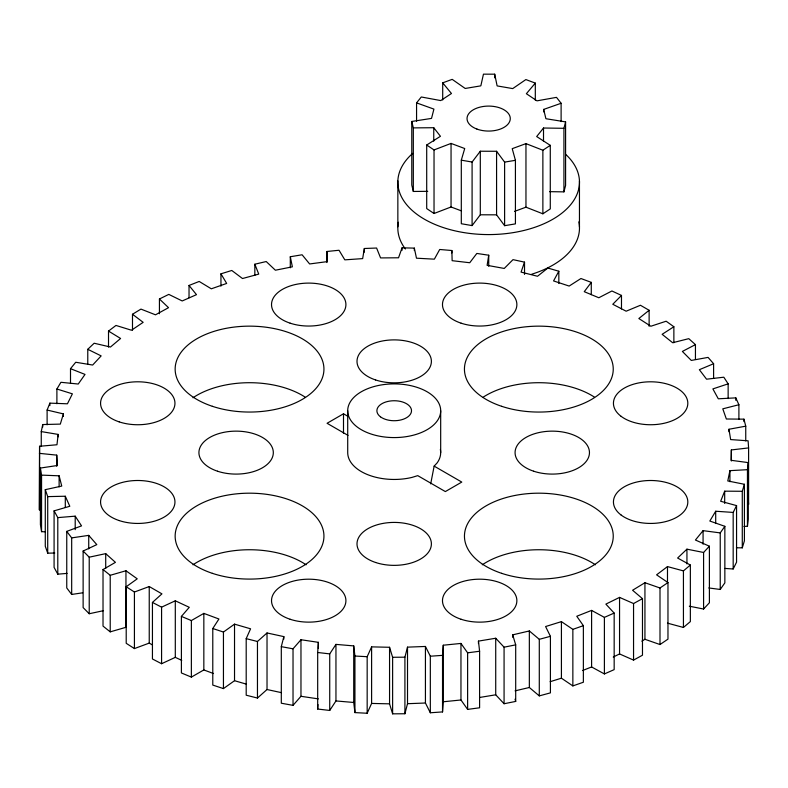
<?xml version="1.0" encoding="UTF-8"?>
<svg xmlns="http://www.w3.org/2000/svg" width="788" height="788" viewBox="0 0 788 788"><rect width="100%" height="100%" fill="white"/><g stroke="black" fill="none" stroke-linecap="round" stroke-linejoin="round"><path stroke-width="1.18" d="M440.679 452.617L440.689 410.735A46.492 26.841 0 0 0 370.951 387.489A46.492 26.841 0 0 0 370.951 433.981A46.492 26.841 0 0 0 440.689 410.735M39.567 446.264L39.4 509.915L39.567 446.264L56.963 444.757L58.164 434.415L41.262 431.588L42.729 424.545L60.312 424.111L63.404 413.897L47.113 410.055L49.871 403.141L67.433 403.801L72.388 393.833L56.894 389.006L60.912 382.298L78.248 384.032L85.015 374.418L70.506 368.676L75.727 362.253L92.659 365.041L101.15 355.9L87.773 349.301L94.156 343.233L110.468 347.035L120.594 338.476L108.517 331.088L115.974 325.444L131.498 330.231L143.15 322.341L132.492 314.254L140.953 309.103L155.502 314.816L168.534 307.675L159.432 298.987L168.79 294.387L182.215 300.957L196.488 294.663L189.031 285.453L199.187 281.454L211.322 288.812L226.668 283.434L220.955 273.82L231.78 270.471L242.497 278.528L258.75 274.116L254.839 264.216L266.226 261.537L275.386 270.215L292.368 266.827L290.299 256.74L302.109 254.78L309.625 263.96L327.128 261.636L326.931 251.48L339.037 250.259L344.819 259.853L362.657 258.612L364.332 248.496L376.595 248.033L380.574 257.922L398.531 257.784L402.057 247.836L414.34 248.112L416.478 258.198L434.365 259.163L439.704 249.481L451.859 250.515L452.135 260.68L469.737 262.739L476.829 253.441L488.727 255.214L488.727 266.275M488.727 255.214L487.122 265.329L504.251 268.452L513.008 259.646L524.522 262.138L521.065 272.106L537.514 276.263L547.847 268.038L558.83 271.23L553.56 280.922L569.153 286.064L580.943 278.519L591.276 282.37L584.253 291.678L598.811 297.756L611.921 290.979L621.486 295.431L612.788 304.266L626.145 311.201L640.437 305.261L649.125 310.285L638.851 318.529L650.858 326.242L666.155 321.218L673.868 326.744L662.137 334.309L672.656 342.721L688.781 338.663L695.44 344.622L682.378 351.428L691.293 360.431L708.077 357.397L713.603 363.731L699.36 369.7L706.56 379.195L723.817 377.206L728.142 383.845L712.884 388.908L718.292 398.797L735.815 397.871L738.898 404.736L722.793 408.834L726.349 418.999L743.941 419.157L745.744 426.17L728.969 429.253L730.643 439.576L748.107 440.817L748.6 447.909L731.362 449.938L731.126 460.31L748.265 462.605L748.265 519.164L747.448 526.246L743.941 526.443M748.265 462.605L747.448 469.687L729.924 470.653L727.777 480.956L744.404 484.285L742.286 491.279L724.684 491.17L720.656 501.266L736.563 505.61L733.175 512.427L715.701 511.235L709.83 521.035L724.852 526.325L720.232 532.905L703.073 530.649L695.43 540.026L709.397 546.212L703.585 552.467L686.939 549.167L677.621 558.032L690.357 565.035L683.432 570.896L667.485 566.592L656.591 574.836L667.968 582.578L659.999 587.986L644.939 582.726L632.587 590.251L642.476 598.653L633.552 603.539L619.555 597.393L605.874 604.11L614.167 613.074L604.396 617.378L591.601 610.404L576.767 616.255L583.366 625.672L572.856 629.356L561.42 621.634L545.591 626.539L550.418 636.31L550.418 692.869L539.288 695.883L539.288 639.324L529.339 630.952L512.702 634.852L515.697 644.86L515.697 701.418L504.074 703.743L504.074 647.184L495.721 638.241L478.464 641.107L479.596 651.243L479.596 707.791L467.619 709.387L467.619 652.828L460.96 643.432L443.27 645.214L443.27 701.773L442.531 711.919L430.327 712.766L430.327 656.217L425.431 646.455L407.514 647.145L407.514 703.704L404.914 713.751L392.621 713.839L392.621 657.281L389.558 647.283L371.611 646.869L371.611 703.428L367.169 713.258L354.935 712.598L354.935 656.04L353.723 645.904L335.954 644.387L335.954 700.946L329.729 710.451L317.682 709.042L317.682 652.484L318.352 642.328L300.967 639.738L293.028 648.81L293.028 705.359L281.306 703.221L281.306 646.662L283.838 636.615L267.024 632.961L257.459 641.491L257.459 698.05L246.201 695.203L246.201 638.644L250.574 628.804L234.528 624.145L223.447 632.045L212.78 628.519L218.926 619.004L203.836 613.389L191.366 620.56L181.398 616.403L189.278 607.312L175.3 600.801L161.579 607.164L152.439 602.426L161.934 593.866L149.237 586.538L134.423 592.024L126.208 586.745L137.23 578.825L125.952 570.758L110.222 575.299L103.021 569.547L115.432 562.346L105.71 553.639L89.221 557.185L83.124 551.029L96.796 544.626L88.729 535.367L71.678 537.889L66.753 531.388L81.528 525.872L75.205 516.16L57.79 517.617L54.086 510.86L69.797 506.27L65.296 496.233L47.713 496.617L45.28 489.663L61.74 486.068L59.12 475.814L41.557 475.115L40.415 468.052L57.445 465.491L56.726 455.129L39.4 453.356M317.682 709.042L317.978 704.531M442.531 711.919L442.531 655.36L443.27 645.214M430.691 483.862L434.149 466.122L437.143 462.891A46.482 26.831 0 0 0 440.354 449.465M549.522 191.661L563.932 191.868L563.932 128.306L565.587 121.884L545.907 118.722L543.671 109.414L561.115 103.277L556.495 97.357L536.973 100.844L526.374 93.713L535.308 83.104L525.872 79.568L512.722 88.591L497.12 85.902L494.706 74.19L483.458 74.161L480.838 85.853L465.196 88.463L452.194 79.361L442.708 82.848L442.708 99.968M563.932 191.868L565.587 185.446L565.587 121.884M404.914 713.751L404.914 657.192L407.514 647.145M563.932 128.306L543.513 128.02L536.677 136.551L550.28 145.347L542.873 150.232L525.96 143.623L512.23 148.666L515.421 160.319L515.421 223.881L504.615 225.683L504.615 162.111L496.578 151.276L480.306 151.227L480.306 214.789L472.091 225.595L461.305 223.733L461.305 160.171L464.713 148.538L451.051 143.416L434.03 149.937L426.702 145.012L440.443 136.285L433.755 127.715L413.326 127.892L411.779 121.46L431.519 118.407L433.912 109.108L416.566 102.883L421.284 96.983L440.738 100.578L451.465 93.506L442.708 82.848M736.416 547.798L742.286 547.837L744.404 540.844L744.404 484.285M367.169 713.258L367.169 656.7L371.611 646.869M725.019 568.434L733.175 568.985L736.563 562.169L736.563 505.61M329.729 710.451L329.729 653.892L335.954 644.387M708.786 587.956L720.232 589.463L724.852 582.884L724.852 526.325M472.091 225.595L472.091 162.023L480.306 151.227M293.028 705.359L300.967 696.296L300.967 639.738M689.323 606.199L703.585 609.025L709.397 602.771L709.397 546.212M257.459 698.05L267.024 689.52L267.024 632.961M667.485 623.15L683.432 627.455L690.357 621.594L690.357 565.035M212.78 628.519L212.78 685.077L223.447 688.594L234.528 680.704L245.984 684.033M641.856 641.166L644.939 639.285L659.999 644.545L667.968 639.137L667.968 582.578M514.515 211.391L525.96 207.185L542.873 213.804L550.28 208.909L550.28 145.347M347.705 416.212L343.499 413.789L327.069 423.284L348.04 435.39M181.398 616.403L181.398 672.952L191.366 677.109L203.836 669.938L213.538 673.553M613.241 657.044L619.555 653.942L633.552 660.098L642.476 655.212L642.476 598.653M152.439 602.426L152.439 658.975L161.579 663.723L175.3 657.359L181.752 660.364M582.48 670.558L591.601 666.963L604.396 673.937L614.167 669.633L614.167 613.074M426.702 145.012L426.702 208.574L434.03 213.499L451.051 206.988L461.295 210.82M126.208 586.745L126.208 643.303L134.423 648.583L149.237 643.097L152.409 644.929M550.113 681.699L561.42 678.192L572.856 685.915L583.366 682.231L583.366 625.672M103.021 569.547L103.021 626.105L110.222 631.858L125.952 627.307L125.952 570.758M539.288 639.324L550.418 636.31M515.076 690.849L529.339 687.5L539.288 695.883M83.124 551.029L83.124 607.578L89.221 613.744L103.356 610.7M504.074 647.184L515.697 644.86M504.615 162.111L515.421 160.319M479.616 697.469L495.721 694.799L504.074 703.743M66.753 531.388L66.753 587.947L71.678 594.447L82.642 592.822M467.619 652.828L479.596 651.243M443.27 701.773L460.96 699.98L467.619 709.387M54.086 510.86L54.086 567.409L57.79 574.176L67.078 573.398M430.327 656.217L442.531 655.36M407.514 703.704L425.431 703.014L430.327 712.766M45.28 489.663L45.28 546.222L47.713 553.176L54.746 553.018M411.779 121.46L411.779 185.022L413.326 191.454L427.746 191.336M392.621 657.281L404.914 657.192M480.306 214.789L496.578 214.838L504.615 225.683M371.611 703.428L389.558 703.842L392.621 713.839M40.415 468.052L40.415 524.601L41.557 531.673L45.074 531.811M354.935 656.04L367.169 656.7M335.954 700.946L353.723 702.463L354.935 712.598M317.682 652.484L329.729 653.892M300.967 696.296L318.352 698.887M461.305 160.171L472.091 162.023M281.306 646.662L293.028 648.81M267.024 689.52L281.434 692.652M246.201 638.644L257.459 641.491M434.149 466.122L461.778 482.079L445.348 491.574L417.739 475.637L411.986 477.41A46.482 26.831 0 0 1 347.715 452.617L347.705 410.735M515.027 699.192L515.697 701.418M748.186 498.548L748.6 504.458L748.6 447.909M747.448 469.687L747.448 526.246M745.744 426.17L745.744 440.925M743.941 419.157L743.941 421.61M742.286 491.279L742.286 547.837M738.898 404.736L738.898 419.492M735.815 397.871L735.815 400.324M733.175 512.427L733.175 568.985M731.362 449.938L731.362 461.01M729.924 470.653L729.924 481.724M728.969 429.253L728.969 431.716M728.142 383.845L728.142 398.6M724.684 491.17L724.684 503.463M720.232 532.905L720.232 589.463M715.701 511.235L715.701 523.537M713.603 363.731L713.603 378.486M703.585 552.467L703.585 609.025M703.073 530.649L703.073 544.173M695.44 344.622L695.44 359.377M686.939 549.167L686.939 563.922M683.432 570.896L683.432 627.455M673.868 326.744L673.868 342.721M667.485 566.592L667.485 582.578M659.999 587.986L659.999 644.545M649.125 310.285L649.125 326.262M644.939 582.726L644.939 639.285M633.552 603.539L633.552 660.098M621.486 295.431L621.486 308.955M619.555 597.393L619.555 653.942M604.396 617.378L604.396 673.937M591.601 610.404L591.601 666.963M591.276 282.37L591.276 294.663M579.456 181.112L579.456 227.023M572.856 629.356L572.856 685.915M561.42 621.634L561.42 678.192M561.115 103.277L561.115 121.608M558.83 271.23L558.83 283.522M543.671 109.414L543.671 111.857M543.513 128.02L543.513 141.466M542.873 150.232L542.873 213.804M535.308 83.104L535.308 100.214M529.339 630.952L529.339 687.5M525.96 143.623L525.96 207.185M524.522 262.138L524.522 274.431M512.702 634.852L512.702 637.315M496.578 151.276L496.578 214.838M495.721 638.241L495.721 694.799M494.706 74.19L494.706 77.854M478.464 641.107L478.464 643.56M460.96 643.432L460.96 699.98M451.859 250.515L451.859 252.978M451.051 143.416L451.051 206.988M434.03 149.937L434.03 213.499M433.755 127.715L433.755 141.16M425.431 646.455L425.431 703.014M416.566 102.883L416.566 121.214M414.34 248.112L414.34 250.574M413.326 127.892L413.326 191.454M402.057 247.836L402.057 250.288M397.851 180.885L397.851 226.796M389.558 647.283L389.558 703.842M364.332 248.496L364.332 252.19M353.723 645.904L353.723 702.463M343.499 413.789L343.499 433.459M326.931 251.48L326.931 262.542M318.352 642.328L318.352 648.485M290.299 256.74L290.299 267.802M283.838 636.615L283.838 639.068M254.839 264.216L254.839 275.278M234.528 624.145L234.528 680.704M223.447 632.045L223.447 688.594M220.955 273.82L220.955 286.113M203.836 613.389L203.836 669.938M191.366 620.56L191.366 677.109M189.031 285.453L189.031 297.756M175.3 600.801L175.3 657.359M161.579 607.164L161.579 663.723M159.432 298.987L159.432 313.742M149.237 586.538L149.237 643.097M134.423 592.024L134.423 648.583M132.492 314.254L132.492 330.231M110.222 575.299L110.222 631.858M108.517 331.088L108.517 347.075M105.71 553.639L105.71 568.384M89.221 557.185L89.221 613.744M88.729 535.367L88.729 548.891M87.773 349.301L87.773 364.046M75.205 516.16L75.205 529.684M71.678 537.889L71.678 594.447M70.506 368.676L70.506 383.431M65.296 496.233L65.296 507.295M63.404 413.897L63.404 416.359M59.12 475.814L59.12 486.876M58.164 434.415L58.164 436.867M57.79 517.617L57.79 574.176M56.894 389.006L56.894 403.761M56.726 455.129L56.726 466.191M49.871 403.141L49.871 405.603M47.713 496.617L47.713 553.176M47.113 410.055L47.113 424.811M42.729 424.545L42.729 426.998M41.557 475.115L41.557 531.673M41.262 431.588L41.262 446.343M565.646 154.33A90.827 52.441 0 0 1 547.355 222.157A90.827 52.441 0 0 1 428.455 221.408A90.827 52.441 0 0 1 412.725 153.364M578.845 221.861A90.827 52.441 0 0 1 531.703 274.214M405.396 249.008A90.827 52.441 0 0 1 398.383 222.246M482.286 564.799A74.387 42.946 0 0 1 595.413 564.799M192.981 397.763A74.387 42.946 0 0 1 305.143 397.122M192.981 564.799A74.387 42.946 0 0 1 306.108 564.799M483.251 397.122A74.387 42.946 0 0 1 594.447 397.122M476.917 129.065A21.621 12.49 0 0 0 510.25 119.205A21.621 12.49 0 0 0 478.789 107.463A21.621 12.49 0 0 0 476.917 129.065M621.121 515.037A37.194 21.473 0 0 0 684.989 510.181A37.194 21.473 0 0 0 645.776 480.68A37.194 21.473 0 0 0 621.121 515.037M501.651 573.329A74.387 42.946 0 0 0 613.241 536.135A74.387 42.946 0 0 0 501.651 498.942A74.387 42.946 0 0 0 501.651 573.329M212.346 406.293A74.387 42.946 0 0 0 323.937 369.099A74.387 42.946 0 0 0 212.346 331.906A74.387 42.946 0 0 0 212.346 406.293M290.122 323.169A37.194 21.473 0 0 0 345.912 304.572A37.194 21.473 0 0 0 290.122 285.975A37.194 21.473 0 0 0 290.122 323.169M212.346 573.329A74.387 42.946 0 0 0 323.937 536.135A74.387 42.946 0 0 0 212.346 498.942A74.387 42.946 0 0 0 212.346 573.329M290.122 619.26A37.194 21.473 0 0 0 345.912 600.663A37.194 21.473 0 0 0 290.122 582.066A37.194 21.473 0 0 0 290.122 619.26M501.651 406.303A74.387 42.946 0 0 0 613.241 369.099A74.387 42.946 0 0 0 501.651 331.906A74.387 42.946 0 0 0 501.651 406.303M621.121 416.34A37.194 21.473 0 0 0 684.989 411.484A37.194 21.473 0 0 0 645.776 381.983A37.194 21.473 0 0 0 621.121 416.34M461.079 619.26A37.194 21.473 0 0 0 516.869 600.663A37.194 21.473 0 0 0 461.079 582.066A37.194 21.473 0 0 0 461.079 619.26M375.6 562.484A37.194 21.473 0 0 0 431.391 543.887A37.194 21.473 0 0 0 375.6 525.291A37.194 21.473 0 0 0 375.6 562.484M119.165 520.563A37.194 21.473 0 0 0 174.956 501.966A37.194 21.473 0 0 0 119.165 483.369A37.194 21.473 0 0 0 119.165 520.563M461.079 323.169A37.194 21.473 0 0 0 516.869 304.572A37.194 21.473 0 0 0 461.079 285.975A37.194 21.473 0 0 0 461.079 323.169M119.165 421.866A37.194 21.473 0 0 0 174.956 403.269A37.194 21.473 0 0 0 119.165 384.672A37.194 21.473 0 0 0 119.165 421.866M375.6 379.954A37.194 21.473 0 0 0 431.391 361.357A37.194 21.473 0 0 0 375.6 342.76A37.194 21.473 0 0 0 375.6 379.954M217.518 471.214A37.194 21.473 0 0 0 273.318 452.617A37.194 21.473 0 0 0 217.518 434.021A37.194 21.473 0 0 0 217.518 471.214M533.673 471.214A37.194 21.473 0 0 0 589.463 452.617A37.194 21.473 0 0 0 533.673 434.021A37.194 21.473 0 0 0 533.673 471.214M380.476 416.813A17.297 9.988 0 0 0 410.184 414.557A17.297 9.988 0 0 0 391.941 400.826A17.297 9.988 0 0 0 380.476 416.813"/></g></svg>
